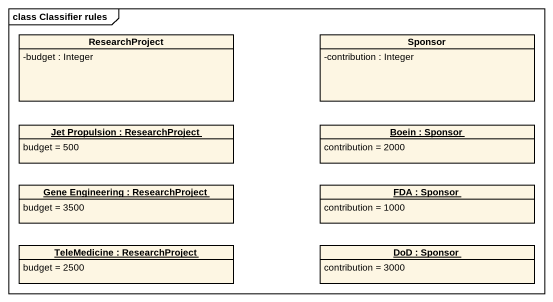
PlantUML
@startuml
mainframe class Classifier rules
hide circle
hide empty members
skinparam classAttributeIconSize 0
class ResearchProject {
  -budget : Integer
}
class Sponsor {
  -contribution : Integer
}
object "Jet Propulsion : ResearchProject" as Jet_Propulsion {
  budget = 500
}
object "Boein : Sponsor" as Boein {
  contribution = 2000
}
object "Gene Engineering : ResearchProject" as Gene_Engineering {
  budget = 3500
}
object "FDA : Sponsor" as FDA {
  contribution = 1000
}
object "TeleMedicine : ResearchProject" as TeleMedicine {
  budget = 2500
}
object "DoD : Sponsor" as DoD {
  contribution = 3000
}
@enduml
